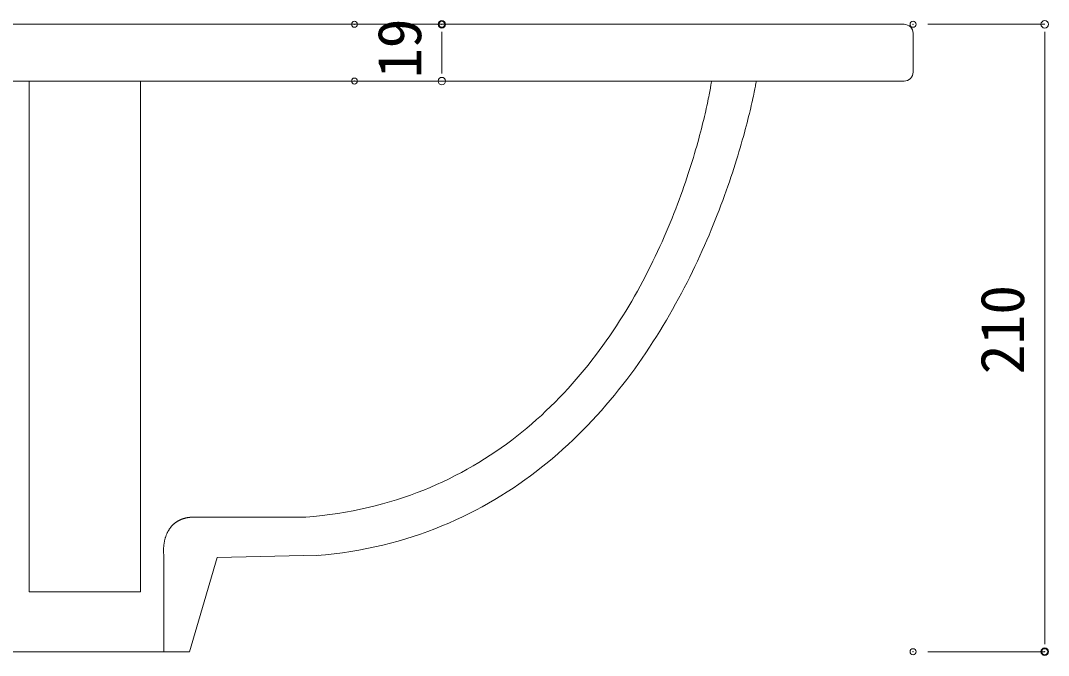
# Model space of a CAD drawing. Units: millimetres, scale not verified. Extents: x -1002 to 1010, y -687 to 676.
# Drawn here: x -584.8 to -240.5, y -291.9 to -79.4 of the extents above; entities that cross this region are included whole.
import ezdxf
from ezdxf.enums import TextEntityAlignment as Align

# ---------------------------------------------------------------- set-up
doc = ezdxf.new("R2010")
doc.units = ezdxf.units.MM
doc.header["$LTSCALE"] = 5
doc.header["$PDMODE"] = 32
doc.header["$PDSIZE"] = 2
doc.layers.add('0-0', color=7, linetype='Continuous', lineweight=15)
doc.layers.add('F-0', color=7, linetype='Continuous', lineweight=15)
doc.styles.add('ＭＳ ゴシック', font='')
doc.styles.get('ＭＳ ゴシック').set_extended_font_data('MS Gothic')

# ---------------------------------------------------------------- blocks, each defined once
blk = doc.blocks.new('_DOT')
at = {"layer": '0-0'}
blk.add_line((-0.5, 0), (-1, 0), dxfattribs=at)
blk.add_circle((0, 0), 0.25, dxfattribs=at)
blk.add_circle((0, 0), 0.25, dxfattribs=at)

msp = doc.modelspace()

# ---------------------------------------------------------------- linework, layer by layer
at = {"layer": 'F-0'}
for p, q in [((-467.987, -80.605), (-443.73, -80.605)), ((-280.862, -80.605), (-241.753, -80.605)), ((-443.73, -94.605), (-443.73, -85.605)), ((-241.753, -85.605), (-241.753, -285.605)), ((-467.987, -99.605), (-443.73, -99.605)), ((-280.862, -290.605), (-241.753, -290.605))]:
    msp.add_line(p, q, dxfattribs=at)
at = {"layer": 'F-0', "lineweight": 18}
for p, q in [((-285.857, -96.605), (-285.857, -83.605)), ((-489.276, -245.605), (-527.42, -245.605))]:
    msp.add_line(p, q, dxfattribs=at)
for points in [[(-288.857, -80.605), (-314.399, -80.605), (-812.316, -80.605), (-837.857, -80.605)], [(-837.857, -99.605), (-812.316, -99.605), (-314.399, -99.605), (-288.857, -99.605)], [(-353.362, -99.605), (-353.366, -99.631), (-353.377, -99.706), (-353.396, -99.831), (-353.423, -100.004), (-353.458, -100.224), (-353.502, -100.492), (-353.554, -100.806), (-353.616, -101.165), (-353.686, -101.569), (-353.766, -102.016), (-353.855, -102.507), (-353.955, -103.04), (-354.064, -103.614), (-354.183, -104.23), (-354.313, -104.885), (-354.454, -105.579), (-354.605, -106.312), (-354.768, -107.083), (-354.942, -107.89), (-355.128, -108.734), (-355.326, -109.613), (-355.535, -110.526), (-355.757, -111.474), (-355.991, -112.454), (-356.239, -113.466), (-356.499, -114.51), (-356.772, -115.585), (-357.059, -116.69), (-357.359, -117.824), (-357.673, -118.986), (-358.001, -120.176), (-358.344, -121.393), (-358.701, -122.636), (-359.073, -123.904), (-359.459, -125.197), (-359.861, -126.513), (-360.279, -127.853), (-360.712, -129.214), (-361.161, -130.597)], [(-338.847, -102.226), (-338.751, -101.739), (-338.666, -101.301), (-338.592, -100.91), (-338.529, -100.569), (-338.475, -100.278), (-338.432, -100.038), (-338.399, -99.85), (-338.376, -99.715), (-338.362, -99.633), (-338.358, -99.605)], [(-353.5, -149.434), (-352.805, -147.743), (-352.129, -146.067), (-351.473, -144.407), (-350.836, -142.763), (-350.217, -141.137), (-349.618, -139.529), (-349.036, -137.94), (-348.473, -136.372), (-347.928, -134.824), (-347.4, -133.297), (-346.89, -131.794), (-346.398, -130.313), (-345.922, -128.857), (-345.463, -127.426), (-345.021, -126.02), (-344.596, -124.642), (-344.186, -123.29), (-343.793, -121.968), (-343.415, -120.674), (-343.054, -119.41), (-342.707, -118.178), (-342.375, -116.977), (-342.059, -115.808), (-341.757, -114.673), (-341.47, -113.572), (-341.197, -112.507), (-340.938, -111.477), (-340.693, -110.484), (-340.461, -109.528), (-340.243, -108.611), (-340.038, -107.734), (-339.846, -106.896), (-339.667, -106.099), (-339.5, -105.344), (-339.346, -104.632), (-339.204, -103.963), (-339.073, -103.339), (-338.954, -102.759), (-338.847, -102.226)], [(-361.161, -130.597), (-361.626, -132.001), (-362.107, -133.425), (-362.605, -134.868), (-363.12, -136.329), (-363.652, -137.808), (-364.201, -139.303), (-364.767, -140.815), (-365.351, -142.342), (-365.953, -143.883), (-366.573, -145.439), (-367.212, -147.007), (-367.869, -148.587), (-368.545, -150.179), (-369.239, -151.781), (-369.954, -153.393), (-370.687, -155.015), (-371.44, -156.644), (-372.214, -158.281), (-373.007, -159.925), (-373.821, -161.575), (-374.655, -163.231), (-375.51, -164.89), (-376.387, -166.554), (-377.284, -168.22), (-378.203, -169.888), (-379.144, -171.558), (-380.107, -173.229), (-381.091, -174.899), (-382.099, -176.568), (-383.129, -178.236), (-384.181, -179.901), (-385.257, -181.563), (-386.356, -183.221), (-387.479, -184.874), (-388.626, -186.521), (-389.796, -188.162), (-390.991, -189.796), (-392.21, -191.422), (-393.453, -193.04)], [(-398.112, -218.096), (-396.488, -216.476), (-394.892, -214.839), (-393.324, -213.185), (-391.783, -211.514), (-390.27, -209.829), (-388.783, -208.129), (-387.324, -206.415), (-385.891, -204.689), (-384.484, -202.951), (-383.104, -201.202), (-381.75, -199.442), (-380.421, -197.673), (-379.118, -195.896), (-377.841, -194.111), (-376.588, -192.319), (-375.361, -190.521), (-374.158, -188.718), (-372.979, -186.91), (-371.825, -185.099), (-370.695, -183.286), (-369.589, -181.47), (-368.506, -179.654), (-367.446, -177.837), (-366.41, -176.021), (-365.397, -174.207), (-364.406, -172.395), (-363.438, -170.586), (-362.493, -168.781), (-361.569, -166.981), (-360.667, -165.187), (-359.787, -163.399), (-358.929, -161.619), (-358.091, -159.846), (-357.275, -158.083), (-356.479, -156.33), (-355.704, -154.588), (-354.949, -152.857), (-354.215, -151.139), (-353.5, -149.434)], [(-393.453, -193.04), (-394.722, -194.648), (-396.015, -196.246), (-397.334, -197.832), (-398.679, -199.408), (-400.049, -200.97), (-401.446, -202.519), (-402.868, -204.055), (-404.317, -205.575), (-405.793, -207.08), (-407.295, -208.568), (-408.825, -210.039), (-410.382, -211.493), (-411.967, -212.927), (-413.579, -214.342), (-415.22, -215.737), (-416.888, -217.111), (-418.585, -218.463), (-420.311, -219.792), (-422.066, -221.099), (-423.85, -222.381), (-425.663, -223.638), (-427.506, -224.869), (-429.379, -226.075), (-431.282, -227.253), (-433.215, -228.402), (-435.178, -229.524), (-437.173, -230.615), (-439.198, -231.677), (-441.254, -232.707), (-443.342, -233.706), (-445.462, -234.672), (-447.613, -235.604), (-449.796, -236.503), (-452.012, -237.366), (-454.26, -238.194), (-456.541, -238.986), (-458.855, -239.74), (-461.202, -240.456), (-463.583, -241.133)], [(-485.548, -258.453), (-482.665, -258.181), (-479.819, -257.858), (-477.009, -257.486), (-474.235, -257.065), (-471.497, -256.596), (-468.794, -256.08), (-466.126, -255.517), (-463.494, -254.909), (-460.896, -254.257), (-458.333, -253.56), (-455.805, -252.821), (-453.311, -252.04), (-450.85, -251.217), (-448.424, -250.354), (-446.031, -249.451), (-443.672, -248.51), (-441.345, -247.531), (-439.052, -246.514), (-436.791, -245.462), (-434.563, -244.374), (-432.367, -243.251), (-430.203, -242.095), (-428.071, -240.906), (-425.971, -239.685), (-423.902, -238.433), (-421.864, -237.15), (-419.857, -235.838), (-417.881, -234.497), (-415.935, -233.129), (-414.02, -231.733), (-412.135, -230.311), (-410.28, -228.864), (-408.454, -227.392), (-406.658, -225.897), (-404.891, -224.379), (-403.154, -222.839), (-401.445, -221.278), (-399.764, -219.696), (-398.112, -218.096)], [(-463.583, -241.133), (-465.997, -241.771), (-468.445, -242.369), (-470.927, -242.925), (-473.444, -243.44), (-475.995, -243.912), (-478.581, -244.34), (-481.201, -244.725), (-483.858, -245.064), (-486.549, -245.358), (-489.276, -245.605)], [(-529.572, -245.866), (-529.669, -245.89), (-529.767, -245.915), (-529.867, -245.941), (-529.967, -245.969), (-530.069, -245.999), (-530.172, -246.03), (-530.276, -246.062), (-530.381, -246.096), (-530.487, -246.132), (-530.593, -246.17), (-530.701, -246.209), (-530.809, -246.25), (-530.918, -246.293), (-531.028, -246.337), (-531.138, -246.384), (-531.249, -246.432), (-531.36, -246.482), (-531.471, -246.535), (-531.583, -246.589), (-531.696, -246.646), (-531.808, -246.704), (-531.921, -246.765), (-532.034, -246.827), (-532.147, -246.893), (-532.26, -246.96), (-532.373, -247.029), (-532.486, -247.101), (-532.599, -247.176), (-532.711, -247.252), (-532.823, -247.331), (-532.935, -247.413), (-533.047, -247.497), (-533.158, -247.584), (-533.269, -247.673), (-533.379, -247.765), (-533.489, -247.86), (-533.598, -247.957), (-533.706, -248.057), (-533.814, -248.16)], [(-527.42, -245.605), (-527.421, -245.605), (-527.427, -245.605), (-527.435, -245.605), (-527.448, -245.604), (-527.463, -245.604), (-527.482, -245.604), (-527.504, -245.603), (-527.529, -245.603), (-527.557, -245.603), (-527.588, -245.604), (-527.623, -245.604), (-527.66, -245.605), (-527.7, -245.606), (-527.743, -245.607), (-527.789, -245.609), (-527.837, -245.611), (-527.888, -245.614), (-527.942, -245.617), (-527.998, -245.621), (-528.057, -245.625), (-528.118, -245.63), (-528.182, -245.636), (-528.247, -245.642), (-528.316, -245.649), (-528.386, -245.657), (-528.458, -245.665), (-528.533, -245.674), (-528.61, -245.685), (-528.688, -245.696), (-528.769, -245.708), (-528.852, -245.721), (-528.936, -245.735), (-529.022, -245.75), (-529.11, -245.767), (-529.199, -245.784), (-529.29, -245.803), (-529.383, -245.822), (-529.477, -245.844), (-529.572, -245.866)], [(-533.814, -248.16), (-533.92, -248.266), (-534.026, -248.374), (-534.131, -248.486), (-534.235, -248.6), (-534.338, -248.717), (-534.44, -248.838), (-534.54, -248.961), (-534.64, -249.088), (-534.738, -249.217), (-534.835, -249.35), (-534.93, -249.486), (-535.024, -249.626), (-535.117, -249.768), (-535.208, -249.914), (-535.297, -250.063), (-535.385, -250.216), (-535.471, -250.372), (-535.555, -250.532), (-535.638, -250.695), (-535.718, -250.861), (-535.797, -251.032), (-535.874, -251.206), (-535.948, -251.383), (-536.021, -251.564), (-536.091, -251.749), (-536.159, -251.938), (-536.225, -252.131), (-536.289, -252.327), (-536.35, -252.527), (-536.409, -252.732), (-536.465, -252.94), (-536.519, -253.152), (-536.57, -253.369), (-536.618, -253.589), (-536.664, -253.814), (-536.707, -254.042), (-536.747, -254.275), (-536.784, -254.512), (-536.819, -254.754)], [(-536.819, -254.754), (-536.85, -255), (-536.878, -255.25), (-536.903, -255.504), (-536.925, -255.763), (-536.944, -256.026), (-536.959, -256.294), (-536.971, -256.567), (-536.98, -256.844), (-536.985, -257.125), (-536.987, -257.412)], [(-536.987, -257.411), (-536.817, -258.336), (-536.817, -290.605)], [(-641.243, -258.337), (-607.599, -259.129), (-598.422, -290.605), (-528.293, -290.605), (-518.991, -259.116), (-485.115, -258.337)]]:
    msp.add_lwpolyline(points, dxfattribs=at)
at = {"layer": 'F-0'}
msp.add_lwpolyline([(-544.712, -270.605), (-582.003, -270.605), (-582.003, -99.605), (-544.712, -99.605)], close=True, dxfattribs=at)
at = {"layer": 'F-0', "lineweight": 18}
for centre, start, end in [((-288.857, -83.605), 0, 90), ((-288.857, -96.605), 270, 0)]:
    msp.add_arc(centre, 3, start, end, dxfattribs=at)
at = {"layer": 'F-0'}
for p in [(-472.987, -80.605), (-443.73, -80.605), (-285.862, -80.605), (-472.987, -99.605), (-285.862, -290.605), (-241.753, -290.605)]:
    msp.add_point(p, dxfattribs=at)

# ---------------------------------------------------------------- block references
at = {"layer": 'F-0', "xscale": 5, "yscale": 5}
for p, rotation in [((-443.73, -80.605), 90), ((-241.753, -80.605), 90), ((-443.73, -99.605), 270), ((-241.753, -290.605), 270)]:
    msp.add_blockref('_DOT', p, dxfattribs=dict(at, rotation=rotation))

# ---------------------------------------------------------------- texts
at = {"layer": 'F-0', "style": 'ＭＳ ゴシック'}
for s, p in [('19', (-446.23, -98.608)), ('210', (-244.253, -197.756))]:
    msp.add_text(s, height=14.66, rotation=90, dxfattribs=at).set_placement(p, align=Align.BOTTOM_LEFT)

doc.saveas('drawing.dxf')
